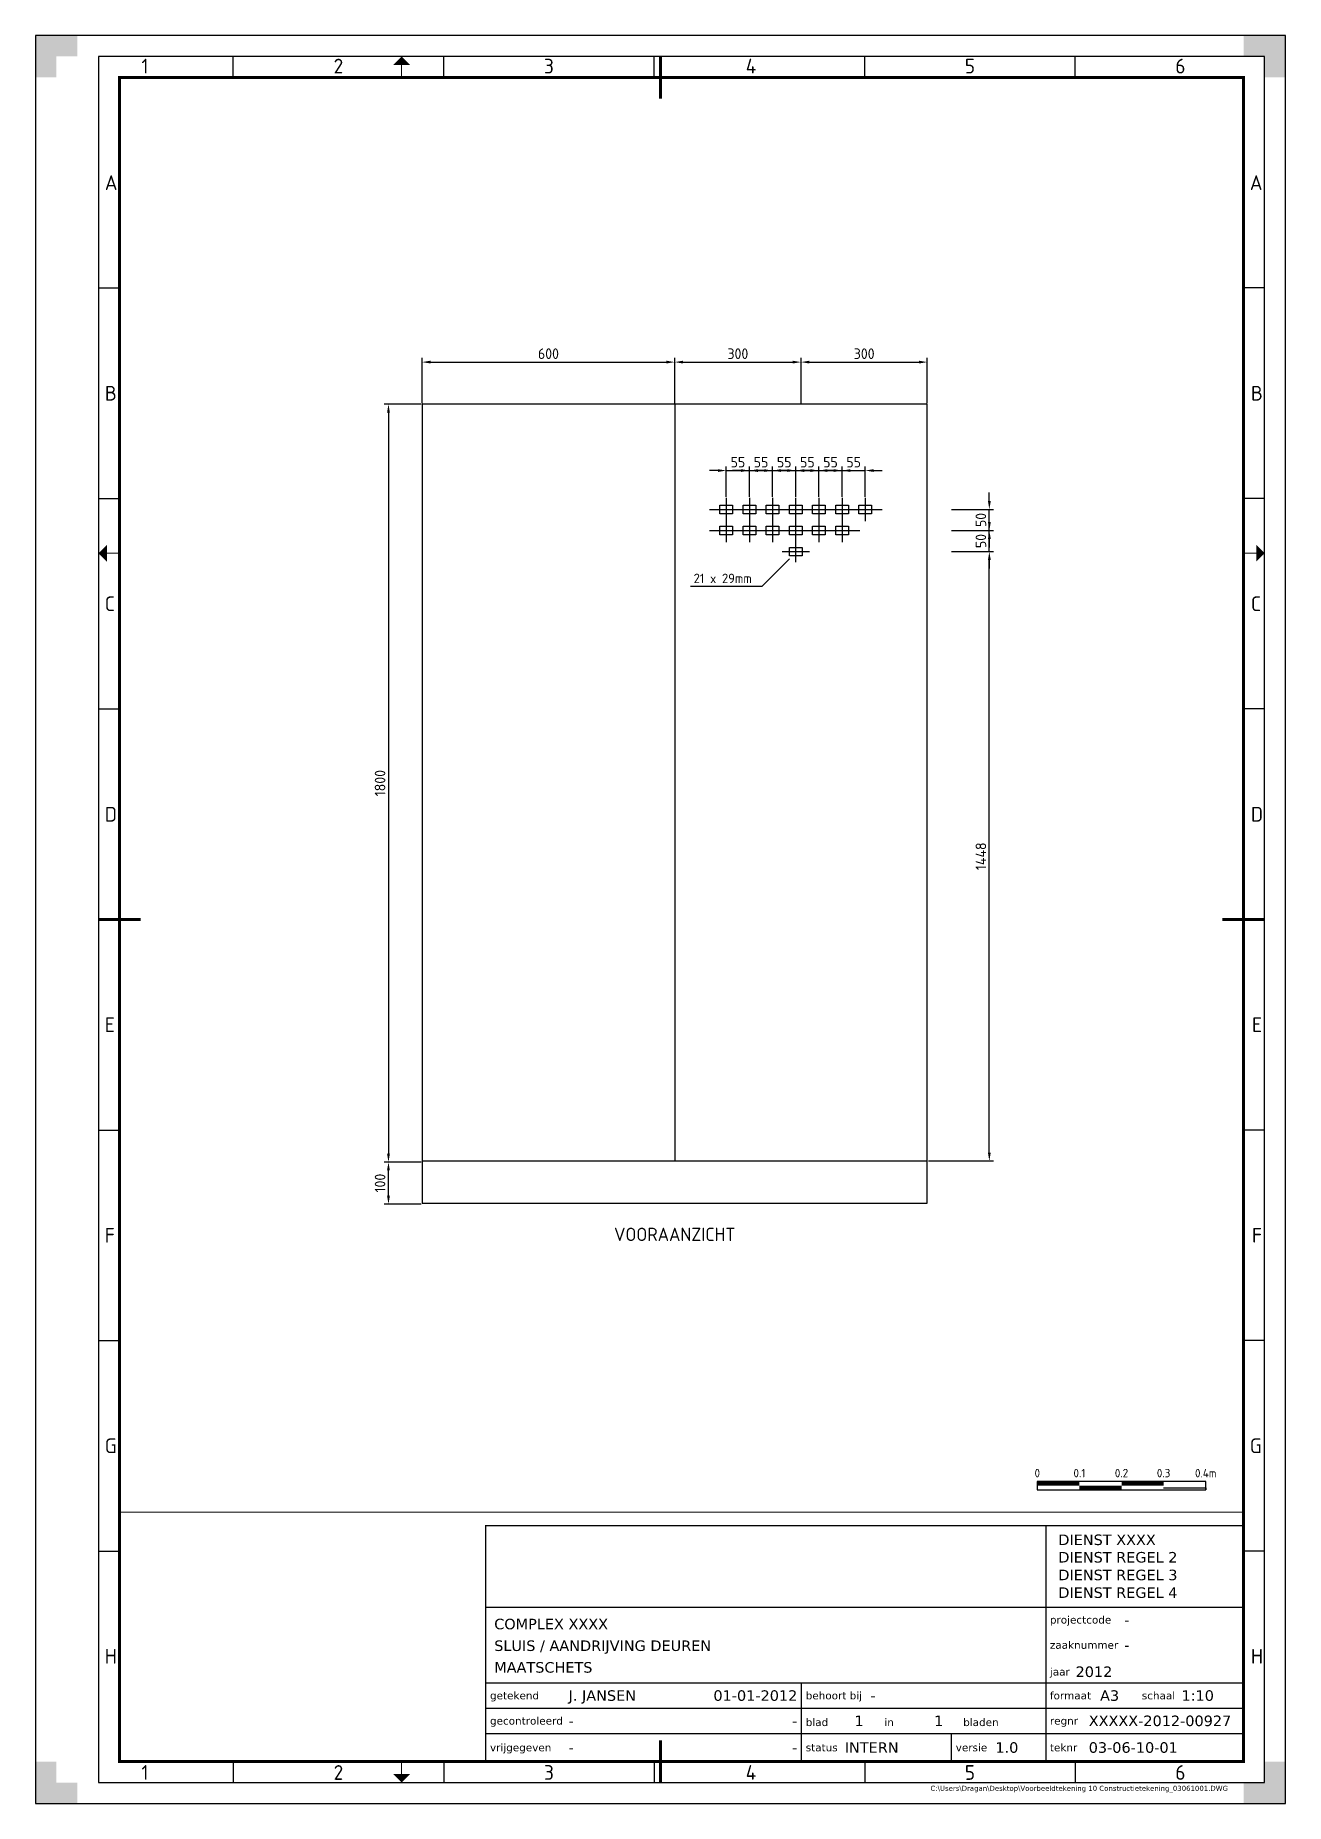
# Paper-space layout '03-06-10-01' of a CAD drawing. Header units: metres, sheet in millimetres. Extents: x 0 to 297, y 0 to 420.
# The model-space entities are those that its viewports show. They can reach past a viewport. Long polylines and large blocks are cut down to what shows.
import ezdxf
from ezdxf.enums import TextEntityAlignment as Align

# ---------------------------------------------------------------- set-up
doc = ezdxf.new("R2010")
doc.units = ezdxf.units.M
for name, color, linetype, lineweight in [('N-CO-KL-ET_SCHEMA-G', 7, 'Continuous', 25), ('N-CO-KL-ET_SCHEMA-M', 7, 'Continuous', 35), ('N-CO-KL-ET_SCHEMA-T25', 7, 'Continuous', 25), ('N-CO-KL-ET_SCHEMA-T35', 50, 'Continuous', 35), ('N-CO-KL-ET_SCHEMA_COMPONENT-G', 10, 'Continuous', 25), ('X-XX-AL-TEKENBLAD-S', 7, 'Continuous', 25), ('X-XX-AL-TEKENBLAD-T18', 7, 'Continuous', 18), ('X-XX-AL-TEKENBLAD-T25', 7, 'Continuous', 25), ('X-XX-AL-TEKENBLAD_KADER-G', 7, 'Continuous', 25), ('X-XX-AL-TEKENBLAD_KADER_AFSNIJMARKERING-G', 7, 'Continuous', 25), ('X-XX-AL-TEKENBLAD_KADER_CENTERMARKERING-G', 7, 'Continuous', 25), ('X-XX-AL-TEKENBLAD_KADER_ROOSTERVERDELING-G', 7, 'Continuous', 25), ('X-XX-AL-TEKENBLAD_KADER_ROOSTERVERDELING-T35', 7, 'Continuous', 35), ('X-XX-AL-TEKENBLAD_KADER_VOUWMERK-G', 7, 'Continuous', 18), ('X-XX-AL-TEKENBLAD_SCHAALBALK-S', 7, 'Continuous', 25), ('X-XX-AL-TEKENBLAD_TITELBLOK-G', 7, 'Continuous', 25), ('X-XX-AL-TEKENBLAD_VIEWPORT-G', 7, 'Continuous', 18)]:
    doc.layers.add(name, color=color, linetype=linetype, lineweight=lineweight)
doc.styles.add('NLCS-ISO', font='NLCS-ISO.ttf')
doc.styles.add('VERDANA', font='verdana.ttf')
doc.dimstyles.get("Standard").update_dxf_attribs({"dimscale": 10, "dimtxt": 2.5, "dimasz": 2, "dimexe": 1, "dimexo": 0.25, "dimgap": 0.75, "dimtad": 1, "dimdec": 0, "dimzin": 0, "dimtxsty": 'NLCS-ISO', "dimcen": 0, "dimdle": 1, "dimclrt": 256, "dimadec": 0, "dimazin": 0, "dimtfac": 1, "dimtdec": 0, "dimtmove": 2, "dimatfit": 3, "dimfxl": 0, "dimarcsym": 0})

# ---------------------------------------------------------------- blocks, each defined once
blk = doc.blocks.new('SAL-TEKENBLAD-A3-420×297-SO')
at = {"layer": 'X-XX-AL-TEKENBLAD_KADER_AFSNIJMARKERING-G'}
for points in [[(10, 420), (0, 420), (0, 410), (5, 410), (5, 415), (10, 415)], [(297, 410), (297, 420), (287, 420), (287, 415), (292, 415), (292, 410)], [(0, 10), (0, 0), (10, 0), (10, 5), (5, 5), (5, 10)], [(287, 0), (297, 0), (297, 10), (292, 10), (292, 5), (287, 5)]]:
    blk.add_hatch(color=256, dxfattribs=at).paths.add_polyline_path(points)
at = {"layer": 'X-XX-AL-TEKENBLAD_KADER_VOUWMERK-G'}
for points in [[(89, 413), (87, 415), (85, 413)], [(17, 299), (15, 297), (17, 295)], [(290, 295), (292, 297), (290, 299)], [(85, 7), (87, 5), (89, 7)]]:
    blk.add_hatch(color=256, dxfattribs=at).paths.add_polyline_path(points)
blk.add_lwpolyline([(0, 0), (297, 0), (297, 420), (0, 420)], close=True)
at = {"layer": 'X-XX-AL-TEKENBLAD_KADER-G'}
for p, q in [((297, 420), (0, 420)), ((0, 420), (0, 0)), ((297, 0), (297, 420)), ((0, 0), (297, 0))]:
    blk.add_line(p, q, dxfattribs=at)
at = {"layer": 'X-XX-AL-TEKENBLAD_KADER-G', "const_width": 0.7, "flags": 128}
blk.add_lwpolyline([(20, 10), (287, 10), (287, 410), (20, 410)], close=True, dxfattribs=at)
at = {"layer": 'X-XX-AL-TEKENBLAD_KADER_CENTERMARKERING-G', "const_width": 0.7, "flags": 128}
for points in [[(148.5, 415), (148.5, 405)], [(15, 210), (25, 210)], [(292, 210), (282, 210)], [(148.5, 5), (148.5, 15)]]:
    blk.add_lwpolyline(points, dxfattribs=at)
at = {"layer": 'X-XX-AL-TEKENBLAD_KADER_ROOSTERVERDELING-G'}
for p, q in [((292, 415), (15, 415)), ((15, 415), (15, 5)), ((47, 410), (47, 415)), ((97, 410), (97, 415)), ((147, 410), (147, 415)), ((197, 410), (197, 415)), ((247, 410), (247, 415)), ((292, 5), (292, 415)), ((15, 360), (20, 360)), ((292, 360), (287, 360)), ((15, 310), (20, 310)), ((292, 310), (287, 310)), ((15, 260), (20, 260)), ((292, 260), (287, 260)), ((15, 160), (20, 160)), ((292, 160), (287, 160)), ((15, 110), (20, 110)), ((292, 110), (287, 110)), ((15, 60), (20, 60)), ((292, 60), (287, 60)), ((47, 10), (47, 5)), ((97, 10), (97, 5)), ((147, 10), (147, 5)), ((197, 10), (197, 5)), ((247, 10), (247, 5)), ((15, 5), (292, 5))]:
    blk.add_line(p, q, dxfattribs=at)
at = {"layer": 'X-XX-AL-TEKENBLAD_KADER_VOUWMERK-G'}
for p, q in [((87, 410), (87, 415)), ((15, 297), (20, 297)), ((287, 297), (292, 297)), ((87, 5), (87, 10))]:
    blk.add_line(p, q, dxfattribs=at)
at = {"layer": 'X-XX-AL-TEKENBLAD_KADER_ROOSTERVERDELING-T35', "lineweight": 35, "style": 'NLCS-ISO'}
for s, p in [('1', (26.04, 409.9)), ('2', (72, 409.9)), ('3', (122, 409.9)), ('4', (170, 409.9)), ('5', (222, 409.9)), ('6', (272, 409.9)), ('1', (26.04, 4.6)), ('2', (72, 4.6)), ('3', (122, 4.6)), ('4', (170, 4.6)), ('5', (222, 4.6)), ('6', (272, 4.6))]:
    blk.add_text(s, height=3.5, dxfattribs=at).set_placement(p, align=Align.BOTTOM_CENTER)
for s, p in [('A', (16.5, 385)), ('A', (288.5, 385)), ('B', (16.5, 335)), ('B', (288.75, 335)), ('C', (16.5, 285)), ('C', (288.75, 285)), ('D', (16.5, 235)), ('D', (288.75, 235)), ('E', (16.5, 185)), ('E', (289, 185)), ('F', (16.5, 135)), ('F', (289, 135)), ('G', (16.5, 85)), ('G', (288.5, 85)), ('H', (16.5, 35)), ('H', (288.75, 35))]:
    blk.add_text(s, height=3.5, dxfattribs=at).set_placement(p, align=Align.MIDDLE_LEFT)
blk = doc.blocks.new('SAL-SCHAALBALK_M10')
at = {"const_width": 1}
for points in [[(0, 1.5), (10, 1.5)], [(10, 0.5), (20, 0.5)], [(20, 1.5), (30, 1.5)]]:
    blk.add_lwpolyline(points, dxfattribs=at)
blk.add_lwpolyline([(0, 0), (40, 0), (40, 2), (0, 2)], close=True)
blk.add_lwpolyline([(30, 0.5), (40, 0.5), (40, 0)])
at = {"style": 'NLCS-ISO'}
for s, p in [('0', (0, 3)), ('0.1', (10, 3)), ('0.2', (20, 3)), ('0.3', (30, 3)), ('0.4m', (40, 3))]:
    blk.add_text(s, height=2, dxfattribs=at).set_placement(p, align=Align.CENTER)
blk = doc.blocks.new('SAL-TITELBLOK_RWS_KLEIN')
at = {"layer": 'X-XX-AL-TEKENBLAD_TITELBLOK-G'}
for p, q in [((-47, 56), (-47, 0)), ((-180, 36.67), (0, 36.67)), ((-180, 18.67), (0, 18.67)), ((-105, 0), (-105, 18.67)), ((-180, 12.67), (-47, 12.67)), ((-47, 12.67), (0, 12.67)), ((-180, 6.67), (0, 6.67)), ((-69.37, 0), (-69.37, 6.67))]:
    blk.add_line(p, q, dxfattribs=at)
at = {"layer": 'X-XX-AL-TEKENBLAD_TITELBLOK-G', "const_width": 0.3}
blk.add_lwpolyline([(0, 0), (0, 56), (-180, 56), (-180, 0)], close=True, dxfattribs=at)
at = {"layer": 'X-XX-AL-TEKENBLAD-T18', "style": 'VERDANA'}
for s, p in [('projectcode', (-46, 33.67)), ('zaaknummer', (-46, 27.67)), ('jaar', (-46, 21.33)), ('getekend', (-179, 15.67)), ('behoort bij', (-104, 15.67)), ('formaat', (-46, 15.67)), ('schaal', (-24.17, 15.67)), ('gecontroleerd', (-179, 9.67)), ('blad                 in                     bladen', (-104, 9.33)), ('regnr', (-46, 9.67)), ('vrijgegeven', (-179, 3.33)), ('versie', (-68.37, 3.33)), ('teknr', (-46, 3.33)), ('status', (-104, 3.33))]:
    blk.add_text(s, height=1.8, dxfattribs=at).set_placement(p, align=Align.MIDDLE_LEFT)
at = {"layer": 'X-XX-AL-TEKENBLAD-T25', "insert": (-3.71, -5.76), "char_height": 1.2, "attachment_point": 3, "style": 'VERDANA'}
blk.add_mtext('C:\\\\Users\\\\Dragan\\\\Desktop\\\\Voorbeeldtekening 10 Constructietekening_03061001.DWG', dxfattribs=at)
at = {"layer": 'X-XX-AL-TEKENBLAD-T25', "style": 'VERDANA', "flags": 3}
for tag, p in [('NL_META_DOCUMENTSOORT', (-44.41, 67.4)), ('NL_META_EIGENAAR', (-44.41, 62.55))]:
    blk.add_attdef(tag, p, '', height=2.5, dxfattribs=at)
at = {"layer": 'X-XX-AL-TEKENBLAD-T25', "style": 'VERDANA'}
for tag, p in [('NL_META_DIENST1', (-44, 51.42)), ('NL_META_DIENST2', (-44, 47.27)), ('NL_META_DIENST3', (-44, 43.07)), ('NL_META_DIENST4', (-44, 38.87)), ('NL_META_PROJECTOMSCHRIJVING', (-178, 31.41)), ('NL_META_TEKENINGOMSCHRIJVING_01', (-178, 26.26)), ('NL_META_TEKENINGOMSCHRIJVING_02', (-178, 21.11))]:
    blk.add_attdef(tag, p, '', height=2.5, dxfattribs=at)
for tag, p in [('NL_META_PROJECTCODE', (-28.34, 33.67)), ('NL_META_ZAAKNUMMER', (-28.32, 27.67)), ('NL_META_JAAR', (-39.9, 21.33)), ('NL_META_OPSTELLER', (-160.34, 15.67)), ('NL_META_RELATIE', (-88.63, 15.67)), ('NL_META_FORMAAT', (-34.08, 15.67)), ('NL_META_SCHAAL', (-14.74, 15.67)), ('NL_META_CONTROLER', (-160.34, 9.67)), ('NL_META_DOCUMENTNR', (-36.78, 9.67)), ('NL_META_AUTORISATOR', (-160.34, 3.33)), ('NL_META_DOCUMENTSTATUS', (-94.73, 3.33)), ('NL_META_REVISIE', (-58.95, 3.33)), ('NL_META_ID_NUMMER', (-36.78, 3.33))]:
    blk.add_attdef(tag, text='', height=2.5, dxfattribs=at).set_placement(p, align=Align.MIDDLE_LEFT)
for tag, p in [('NL_META_TEKEN_DATUM', (-106, 15.67)), ('NL_META_CONTROLE_DATUM', (-106, 9.67)), ('NL_META_VRIJGAVE_DATUM', (-106, 3.33))]:
    blk.add_attdef(tag, text='', height=2.5, dxfattribs=at).set_placement(p, align=Align.MIDDLE_RIGHT)
for tag, p in [('NL_META_BLADNUMMER', (-91.34, 9.67)), ('NL_META_AANTAL_BLADEN', (-72.39, 9.67))]:
    blk.add_attdef(tag, text='', height=2.5, dxfattribs=at).set_placement(p, align=Align.MIDDLE_CENTER)
blk = doc.blocks.new('*D10')
at = {"layer": 'DEFPOINTS', "color": 0, "transparency": 16777216}
for p in [(1122.6, 2605.3), (522.6, 2505.3), (1122.6, 2505.3)]:
    blk.add_point(p, dxfattribs=at)
at = {"layer": 'N-CO-KL-ET_SCHEMA-M', "color": 0, "lineweight": -2, "transparency": 16777216}
for p, q in [((522.6, 2507.8), (522.6, 2615.3)), ((542.6, 2605.3), (1102.6, 2605.3)), ((1122.6, 2507.8), (1122.6, 2615.3))]:
    blk.add_line(p, q, dxfattribs=at)
at = {"layer": 'N-CO-KL-ET_SCHEMA-M', "color": 0, "transparency": 16777216}
for points in [[(542.6, 2608.7), (542.6, 2602), (522.6, 2605.3)], [(1102.6, 2608.7), (1102.6, 2602), (1122.6, 2605.3)]]:
    blk.add_solid(points, dxfattribs=at)
at = {"layer": 'N-CO-KL-ET_SCHEMA-M', "transparency": 16777216, "insert": (822.6, 2625.3), "char_height": 25, "attachment_point": 5, "style": 'NLCS-ISO'}
blk.add_mtext('600', dxfattribs=at)
blk = doc.blocks.new('*D2')
at = {"layer": 'DEFPOINTS', "color": 0, "transparency": 16777216}
for p in [(1422.6, 2605.3), (1122.6, 2505.3), (1422.6, 2505.3)]:
    blk.add_point(p, dxfattribs=at)
at = {"layer": 'N-CO-KL-ET_SCHEMA-M', "color": 0, "lineweight": -2, "transparency": 16777216}
for p, q in [((1122.6, 2507.8), (1122.6, 2615.3)), ((1142.6, 2605.3), (1402.6, 2605.3)), ((1422.6, 2507.8), (1422.6, 2615.3))]:
    blk.add_line(p, q, dxfattribs=at)
at = {"layer": 'N-CO-KL-ET_SCHEMA-M', "color": 0, "transparency": 16777216}
for points in [[(1142.6, 2608.7), (1142.6, 2602), (1122.6, 2605.3)], [(1402.6, 2608.7), (1402.6, 2602), (1422.6, 2605.3)]]:
    blk.add_solid(points, dxfattribs=at)
at = {"layer": 'N-CO-KL-ET_SCHEMA-M', "transparency": 16777216, "insert": (1272.6, 2625.3), "char_height": 25, "attachment_point": 5, "style": 'NLCS-ISO'}
blk.add_mtext('300', dxfattribs=at)
blk = doc.blocks.new('*D3')
at = {"layer": 'DEFPOINTS', "color": 0, "transparency": 16777216}
for p in [(1722.6, 2605.3), (1422.6, 2505.3), (1722.6, 2505.3)]:
    blk.add_point(p, dxfattribs=at)
at = {"layer": 'N-CO-KL-ET_SCHEMA-M', "color": 0, "lineweight": -2, "transparency": 16777216}
for p, q in [((1422.6, 2507.8), (1422.6, 2615.3)), ((1442.6, 2605.3), (1702.6, 2605.3)), ((1722.6, 2507.8), (1722.6, 2615.3))]:
    blk.add_line(p, q, dxfattribs=at)
at = {"layer": 'N-CO-KL-ET_SCHEMA-M', "color": 0, "transparency": 16777216}
for points in [[(1442.6, 2608.7), (1442.6, 2602), (1422.6, 2605.3)], [(1702.6, 2608.7), (1702.6, 2602), (1722.6, 2605.3)]]:
    blk.add_solid(points, dxfattribs=at)
at = {"layer": 'N-CO-KL-ET_SCHEMA-M', "transparency": 16777216, "insert": (1572.6, 2625.3), "char_height": 25, "attachment_point": 5, "style": 'NLCS-ISO'}
blk.add_mtext('300', dxfattribs=at)
blk = doc.blocks.new('*D4')
at = {"layer": 'DEFPOINTS', "color": 0, "transparency": 16777216}
for p in [(522.6, 2505.3), (442.6, 705.3), (522.6, 705.3)]:
    blk.add_point(p, dxfattribs=at)
at = {"layer": 'N-CO-KL-ET_SCHEMA-M', "color": 0, "lineweight": -2, "transparency": 16777216}
for p, q in [((520.1, 2505.3), (432.6, 2505.3)), ((442.6, 2485.3), (442.6, 725.3)), ((520.1, 705.3), (432.6, 705.3))]:
    blk.add_line(p, q, dxfattribs=at)
at = {"layer": 'N-CO-KL-ET_SCHEMA-M', "color": 0, "transparency": 16777216}
for points in [[(439.2, 2485.3), (445.9, 2485.3), (442.6, 2505.3)], [(439.2, 725.3), (445.9, 725.3), (442.6, 705.3)]]:
    blk.add_solid(points, dxfattribs=at)
at = {"layer": 'N-CO-KL-ET_SCHEMA-M', "transparency": 16777216, "insert": (422.6, 1605.3), "char_height": 25, "attachment_point": 5, "rotation": 90, "style": 'NLCS-ISO'}
blk.add_mtext('1800', dxfattribs=at)
blk = doc.blocks.new('*D5')
at = {"layer": 'DEFPOINTS', "color": 0, "transparency": 16777216}
for p in [(442.6, 705.3), (522.6, 705.3), (522.6, 605.3)]:
    blk.add_point(p, dxfattribs=at)
at = {"layer": 'N-CO-KL-ET_SCHEMA-M', "color": 0, "lineweight": -2, "transparency": 16777216}
for p, q in [((520.1, 705.3), (432.6, 705.3)), ((442.6, 625.3), (442.6, 685.3)), ((520.1, 605.3), (432.6, 605.3))]:
    blk.add_line(p, q, dxfattribs=at)
at = {"layer": 'N-CO-KL-ET_SCHEMA-M', "color": 0, "transparency": 16777216}
for points in [[(439.2, 685.3), (445.9, 685.3), (442.6, 705.3)], [(439.2, 625.3), (445.9, 625.3), (442.6, 605.3)]]:
    blk.add_solid(points, dxfattribs=at)
at = {"layer": 'N-CO-KL-ET_SCHEMA-M', "transparency": 16777216, "insert": (422.6, 655.3), "char_height": 25, "attachment_point": 5, "rotation": 90, "style": 'NLCS-ISO'}
blk.add_mtext('100', dxfattribs=at)
blk = doc.blocks.new('*D9')
at = {"layer": 'DEFPOINTS', "color": 0, "transparency": 16777216}
for p in [(1777.6, 2155.3), (1869.9, 2155.3), (1722.6, 707.8)]:
    blk.add_point(p, dxfattribs=at)
at = {"layer": 'N-CO-KL-ET_SCHEMA-M', "color": 0, "lineweight": -2, "transparency": 16777216}
for p, q in [((1780.1, 2155.3), (1879.9, 2155.3)), ((1869.9, 727.8), (1869.9, 2135.3)), ((1725.1, 707.8), (1879.9, 707.8))]:
    blk.add_line(p, q, dxfattribs=at)
at = {"layer": 'N-CO-KL-ET_SCHEMA-M', "color": 0, "transparency": 16777216}
for points in [[(1866.6, 2135.3), (1873.3, 2135.3), (1869.9, 2155.3)], [(1866.6, 727.8), (1873.3, 727.8), (1869.9, 707.8)]]:
    blk.add_solid(points, dxfattribs=at)
at = {"layer": 'N-CO-KL-ET_SCHEMA-M', "transparency": 16777216, "insert": (1849.9, 1431.6), "char_height": 25, "attachment_point": 5, "rotation": 90, "style": 'NLCS-ISO'}
blk.add_mtext('1448', dxfattribs=at)
blk = doc.blocks.new('*D11')
at = {"layer": 'DEFPOINTS', "color": 0, "transparency": 16777216}
for p in [(1777.6, 2205.3), (1869.9, 2205.3), (1777.6, 2155.3)]:
    blk.add_point(p, dxfattribs=at)
at = {"layer": 'N-CO-KL-ET_SCHEMA-M', "color": 0, "lineweight": -2, "transparency": 16777216}
for p, q in [((1869.9, 2225.3), (1869.9, 2245.3)), ((1780.1, 2205.3), (1879.9, 2205.3)), ((1869.9, 2155.3), (1869.9, 2205.3)), ((1780.1, 2155.3), (1879.9, 2155.3)), ((1869.9, 2135.3), (1869.9, 2115.3))]:
    blk.add_line(p, q, dxfattribs=at)
at = {"layer": 'N-CO-KL-ET_SCHEMA-M', "color": 0, "transparency": 16777216}
for points in [[(1866.6, 2225.3), (1873.3, 2225.3), (1869.9, 2205.3)], [(1866.6, 2135.3), (1873.3, 2135.3), (1869.9, 2155.3)]]:
    blk.add_solid(points, dxfattribs=at)
at = {"layer": 'N-CO-KL-ET_SCHEMA-M', "transparency": 16777216, "insert": (1849.9, 2180.3), "char_height": 25, "attachment_point": 5, "rotation": 90, "style": 'NLCS-ISO'}
blk.add_mtext('50', dxfattribs=at)
blk = doc.blocks.new('*D12')
at = {"layer": 'DEFPOINTS', "color": 0, "transparency": 16777216}
for p in [(1777.6, 2255.3), (1869.9, 2255.3), (1832.6, 2205.3)]:
    blk.add_point(p, dxfattribs=at)
at = {"layer": 'N-CO-KL-ET_SCHEMA-M', "color": 0, "lineweight": -2, "transparency": 16777216}
for p, q in [((1869.9, 2275.3), (1869.9, 2295.3)), ((1780.1, 2255.3), (1879.9, 2255.3)), ((1869.9, 2205.3), (1869.9, 2255.3)), ((1835.1, 2205.3), (1879.9, 2205.3)), ((1869.9, 2185.3), (1869.9, 2165.3))]:
    blk.add_line(p, q, dxfattribs=at)
at = {"layer": 'N-CO-KL-ET_SCHEMA-M', "color": 0, "transparency": 16777216}
for points in [[(1866.6, 2275.3), (1873.3, 2275.3), (1869.9, 2255.3)], [(1866.6, 2185.3), (1873.3, 2185.3), (1869.9, 2205.3)]]:
    blk.add_solid(points, dxfattribs=at)
at = {"layer": 'N-CO-KL-ET_SCHEMA-M', "transparency": 16777216, "insert": (1849.9, 2230.3), "char_height": 25, "attachment_point": 5, "rotation": 90, "style": 'NLCS-ISO'}
blk.add_mtext('50', dxfattribs=at)
blk = doc.blocks.new('*D13')
at = {"layer": 'DEFPOINTS', "color": 0, "transparency": 16777216}
for p in [(1300.1, 2347.7), (1245.1, 2282.8), (1300.1, 2282.8)]:
    blk.add_point(p, dxfattribs=at)
at = {"layer": 'N-CO-KL-ET_SCHEMA-M', "color": 0, "lineweight": -2, "transparency": 16777216}
for p, q in [((1245.1, 2285.3), (1245.1, 2357.7)), ((1300.1, 2285.3), (1300.1, 2357.7)), ((1225.1, 2347.7), (1205.1, 2347.7)), ((1245.1, 2347.7), (1300.1, 2347.7)), ((1320.1, 2347.7), (1340.1, 2347.7))]:
    blk.add_line(p, q, dxfattribs=at)
at = {"layer": 'N-CO-KL-ET_SCHEMA-M', "color": 0, "transparency": 16777216}
for points in [[(1225.1, 2351), (1225.1, 2344.4), (1245.1, 2347.7)], [(1320.1, 2351), (1320.1, 2344.4), (1300.1, 2347.7)]]:
    blk.add_solid(points, dxfattribs=at)
at = {"layer": 'N-CO-KL-ET_SCHEMA-M', "transparency": 16777216, "insert": (1272.6, 2367.7), "char_height": 25, "attachment_point": 5, "style": 'NLCS-ISO'}
blk.add_mtext('55', dxfattribs=at)
blk = doc.blocks.new('*D14')
at = {"layer": 'DEFPOINTS', "color": 0, "transparency": 16777216}
for p in [(1355.1, 2347.7), (1300.1, 2282.8), (1355.1, 2282.8)]:
    blk.add_point(p, dxfattribs=at)
at = {"layer": 'N-CO-KL-ET_SCHEMA-M', "color": 0, "lineweight": -2, "transparency": 16777216}
for p, q in [((1300.1, 2285.3), (1300.1, 2357.7)), ((1355.1, 2285.3), (1355.1, 2357.7)), ((1280.1, 2347.7), (1260.1, 2347.7)), ((1300.1, 2347.7), (1355.1, 2347.7)), ((1375.1, 2347.7), (1395.1, 2347.7))]:
    blk.add_line(p, q, dxfattribs=at)
at = {"layer": 'N-CO-KL-ET_SCHEMA-M', "color": 0, "transparency": 16777216}
for points in [[(1280.1, 2351), (1280.1, 2344.4), (1300.1, 2347.7)], [(1375.1, 2351), (1375.1, 2344.4), (1355.1, 2347.7)]]:
    blk.add_solid(points, dxfattribs=at)
at = {"layer": 'N-CO-KL-ET_SCHEMA-M', "transparency": 16777216, "insert": (1327.6, 2367.7), "char_height": 25, "attachment_point": 5, "style": 'NLCS-ISO'}
blk.add_mtext('55', dxfattribs=at)
blk = doc.blocks.new('*D15')
at = {"layer": 'DEFPOINTS', "color": 0, "transparency": 16777216}
for p in [(1410.1, 2347.7), (1355.1, 2282.8), (1410.1, 2282.8)]:
    blk.add_point(p, dxfattribs=at)
at = {"layer": 'N-CO-KL-ET_SCHEMA-M', "color": 0, "lineweight": -2, "transparency": 16777216}
for p, q in [((1355.1, 2285.3), (1355.1, 2357.7)), ((1410.1, 2285.3), (1410.1, 2357.7)), ((1335.1, 2347.7), (1315.1, 2347.7)), ((1355.1, 2347.7), (1410.1, 2347.7)), ((1430.1, 2347.7), (1450.1, 2347.7))]:
    blk.add_line(p, q, dxfattribs=at)
at = {"layer": 'N-CO-KL-ET_SCHEMA-M', "color": 0, "transparency": 16777216}
for points in [[(1335.1, 2351), (1335.1, 2344.4), (1355.1, 2347.7)], [(1430.1, 2351), (1430.1, 2344.4), (1410.1, 2347.7)]]:
    blk.add_solid(points, dxfattribs=at)
at = {"layer": 'N-CO-KL-ET_SCHEMA-M', "transparency": 16777216, "insert": (1382.6, 2367.7), "char_height": 25, "attachment_point": 5, "style": 'NLCS-ISO'}
blk.add_mtext('55', dxfattribs=at)
blk = doc.blocks.new('*D16')
at = {"layer": 'DEFPOINTS', "color": 0, "transparency": 16777216}
for p in [(1465.1, 2347.7), (1410.1, 2282.8), (1465.1, 2282.8)]:
    blk.add_point(p, dxfattribs=at)
at = {"layer": 'N-CO-KL-ET_SCHEMA-M', "color": 0, "lineweight": -2, "transparency": 16777216}
for p, q in [((1410.1, 2285.3), (1410.1, 2357.7)), ((1465.1, 2285.3), (1465.1, 2357.7)), ((1390.1, 2347.7), (1370.1, 2347.7)), ((1410.1, 2347.7), (1465.1, 2347.7)), ((1485.1, 2347.7), (1505.1, 2347.7))]:
    blk.add_line(p, q, dxfattribs=at)
at = {"layer": 'N-CO-KL-ET_SCHEMA-M', "color": 0, "transparency": 16777216}
for points in [[(1390.1, 2351), (1390.1, 2344.4), (1410.1, 2347.7)], [(1485.1, 2351), (1485.1, 2344.4), (1465.1, 2347.7)]]:
    blk.add_solid(points, dxfattribs=at)
at = {"layer": 'N-CO-KL-ET_SCHEMA-M', "transparency": 16777216, "insert": (1437.6, 2367.7), "char_height": 25, "attachment_point": 5, "style": 'NLCS-ISO'}
blk.add_mtext('55', dxfattribs=at)
blk = doc.blocks.new('*D17')
at = {"layer": 'DEFPOINTS', "color": 0, "transparency": 16777216}
for p in [(1520.1, 2347.7), (1465.1, 2282.8), (1520.1, 2282.8)]:
    blk.add_point(p, dxfattribs=at)
at = {"layer": 'N-CO-KL-ET_SCHEMA-M', "color": 0, "lineweight": -2, "transparency": 16777216}
for p, q in [((1465.1, 2285.3), (1465.1, 2357.7)), ((1520.1, 2285.3), (1520.1, 2357.7)), ((1445.1, 2347.7), (1425.1, 2347.7)), ((1465.1, 2347.7), (1520.1, 2347.7)), ((1540.1, 2347.7), (1560.1, 2347.7))]:
    blk.add_line(p, q, dxfattribs=at)
at = {"layer": 'N-CO-KL-ET_SCHEMA-M', "color": 0, "transparency": 16777216}
for points in [[(1445.1, 2351), (1445.1, 2344.4), (1465.1, 2347.7)], [(1540.1, 2351), (1540.1, 2344.4), (1520.1, 2347.7)]]:
    blk.add_solid(points, dxfattribs=at)
at = {"layer": 'N-CO-KL-ET_SCHEMA-M', "transparency": 16777216, "insert": (1492.6, 2367.7), "char_height": 25, "attachment_point": 5, "style": 'NLCS-ISO'}
blk.add_mtext('55', dxfattribs=at)
blk = doc.blocks.new('*D18')
at = {"layer": 'DEFPOINTS', "color": 0, "transparency": 16777216}
for p in [(1575.1, 2347.7), (1520.1, 2282.8), (1575.1, 2282.8)]:
    blk.add_point(p, dxfattribs=at)
at = {"layer": 'N-CO-KL-ET_SCHEMA-M', "color": 0, "lineweight": -2, "transparency": 16777216}
for p, q in [((1520.1, 2285.3), (1520.1, 2357.7)), ((1575.1, 2285.3), (1575.1, 2357.7)), ((1500.1, 2347.7), (1480.1, 2347.7)), ((1520.1, 2347.7), (1575.1, 2347.7)), ((1595.1, 2347.7), (1615.1, 2347.7))]:
    blk.add_line(p, q, dxfattribs=at)
at = {"layer": 'N-CO-KL-ET_SCHEMA-M', "color": 0, "transparency": 16777216}
for points in [[(1500.1, 2351), (1500.1, 2344.4), (1520.1, 2347.7)], [(1595.1, 2351), (1595.1, 2344.4), (1575.1, 2347.7)]]:
    blk.add_solid(points, dxfattribs=at)
at = {"layer": 'N-CO-KL-ET_SCHEMA-M', "transparency": 16777216, "insert": (1547.6, 2367.7), "char_height": 25, "attachment_point": 5, "style": 'NLCS-ISO'}
blk.add_mtext('55', dxfattribs=at)

msp = doc.modelspace()

# ---------------------------------------------------------------- linework, layer by layer
at = {"layer": 'N-CO-KL-ET_SCHEMA-G'}
for p, q in [((1330.1, 2072.8), (1395.1, 2137.8)), ((1160.1, 2072.8), (1330.1, 2072.8))]:
    msp.add_line(p, q, dxfattribs=at)
at = {"layer": 'N-CO-KL-ET_SCHEMA_COMPONENT-G'}
for p, q in [((1722.6, 2505.3), (522.6, 2505.3)), ((522.6, 2505.3), (522.6, 607.8)), ((1122.6, 2505.3), (1122.6, 707.8)), ((1722.6, 607.8), (1722.6, 2505.3)), ((1245.1, 2282.8), (1245.1, 2227.8)), ((1300.1, 2282.8), (1300.1, 2177.8)), ((1355.1, 2282.8), (1355.1, 2177.8)), ((1410.1, 2130.3), (1410.1, 2282.8)), ((1465.1, 2282.8), (1465.1, 2177.8)), ((1520.1, 2282.8), (1520.1, 2227.8)), ((1575.1, 2282.8), (1575.1, 2227.8)), ((1205.1, 2255.3), (1615.1, 2255.3)), ((1230.1, 2265.3), (1260.1, 2265.3)), ((1230.1, 2245.3), (1230.1, 2265.3)), ((1260.1, 2245.3), (1230.1, 2245.3)), ((1245.1, 2232.8), (1245.1, 2177.8)), ((1260.1, 2265.3), (1260.1, 2245.3)), ((1285.1, 2245.3), (1285.1, 2265.3)), ((1285.1, 2265.3), (1315.1, 2265.3)), ((1315.1, 2245.3), (1285.1, 2245.3)), ((1315.1, 2265.3), (1315.1, 2245.3)), ((1340.1, 2245.3), (1340.1, 2265.3)), ((1340.1, 2265.3), (1370.1, 2265.3)), ((1370.1, 2245.3), (1340.1, 2245.3)), ((1370.1, 2265.3), (1370.1, 2245.3)), ((1395.1, 2265.3), (1425.1, 2265.3)), ((1395.1, 2245.3), (1395.1, 2265.3)), ((1425.1, 2245.3), (1395.1, 2245.3)), ((1425.1, 2265.3), (1425.1, 2245.3)), ((1450.1, 2265.3), (1480.1, 2265.3)), ((1450.1, 2245.3), (1450.1, 2265.3)), ((1480.1, 2245.3), (1450.1, 2245.3)), ((1480.1, 2265.3), (1480.1, 2245.3)), ((1505.1, 2245.3), (1505.1, 2265.3)), ((1505.1, 2265.3), (1535.1, 2265.3)), ((1535.1, 2245.3), (1505.1, 2245.3)), ((1520.1, 2232.8), (1520.1, 2177.8)), ((1535.1, 2265.3), (1535.1, 2245.3)), ((1560.1, 2265.3), (1590.1, 2265.3)), ((1560.1, 2245.3), (1560.1, 2265.3)), ((1590.1, 2245.3), (1560.1, 2245.3)), ((1590.1, 2265.3), (1590.1, 2245.3)), ((1205.1, 2205.3), (1562.6, 2205.3)), ((1230.1, 2215.3), (1260.1, 2215.3)), ((1230.1, 2195.3), (1230.1, 2215.3)), ((1260.1, 2195.3), (1230.1, 2195.3)), ((1260.1, 2215.3), (1260.1, 2195.3)), ((1285.1, 2215.3), (1315.1, 2215.3)), ((1285.1, 2195.3), (1285.1, 2215.3)), ((1315.1, 2195.3), (1285.1, 2195.3)), ((1315.1, 2215.3), (1315.1, 2195.3)), ((1340.1, 2215.3), (1370.1, 2215.3)), ((1340.1, 2195.3), (1340.1, 2215.3)), ((1370.1, 2195.3), (1340.1, 2195.3)), ((1370.1, 2215.3), (1370.1, 2195.3)), ((1395.1, 2195.3), (1395.1, 2215.3)), ((1395.1, 2215.3), (1425.1, 2215.3)), ((1425.1, 2195.3), (1395.1, 2195.3)), ((1425.1, 2215.3), (1425.1, 2195.3)), ((1450.1, 2195.3), (1450.1, 2215.3)), ((1450.1, 2215.3), (1480.1, 2215.3)), ((1480.1, 2195.3), (1450.1, 2195.3)), ((1480.1, 2215.3), (1480.1, 2195.3)), ((1505.1, 2195.3), (1505.1, 2215.3)), ((1505.1, 2215.3), (1535.1, 2215.3)), ((1535.1, 2195.3), (1505.1, 2195.3)), ((1535.1, 2215.3), (1535.1, 2195.3)), ((1377.6, 2155.3), (1442.6, 2155.3)), ((1395.1, 2145.3), (1395.1, 2165.3)), ((1395.1, 2165.3), (1425.1, 2165.3)), ((1425.1, 2145.3), (1395.1, 2145.3)), ((1425.1, 2165.3), (1425.1, 2145.3)), ((522.6, 707.8), (1722.6, 707.8)), ((522.6, 607.8), (1722.6, 607.8))]:
    msp.add_line(p, q, dxfattribs=at)

# ---------------------------------------------------------------- texts
at = {"layer": 'N-CO-KL-ET_SCHEMA-T25', "style": 'NLCS-ISO'}
msp.add_text('21 x 29mm', height=22.5, dxfattribs=at).set_placement((1167.6, 2080.3))
at = {"layer": 'N-CO-KL-ET_SCHEMA-T35', "style": 'NLCS-ISO'}
msp.add_text('VOORAANZICHT', height=31.5, dxfattribs=at).set_placement((1122.6, 517.8), align=Align.CENTER)

# ---------------------------------------------------------------- dimensions: what is measured, and where the dimension line sits
at = {"layer": 'N-CO-KL-ET_SCHEMA-M'}
for base, p1, p2, text, picture, middle in [((1122.6, 2605.3), (522.6, 2505.3), (1122.6, 2505.3), '600', '*D10', (822.6, 2625.3)), ((1422.6, 2605.3), (1122.6, 2505.3), (1422.6, 2505.3), '300', '*D2', (1272.6, 2625.3)), ((1722.6, 2605.3), (1422.6, 2505.3), (1722.6, 2505.3), '300', '*D3', (1572.6, 2625.3))]:
    dim = msp.add_linear_dim(base=base, p1=p1, p2=p2, text=text, dimstyle='Standard', dxfattribs=at)
    dim.commit()
    dim.dimension.update_dxf_attribs({"geometry": picture, "text_midpoint": middle})
for p1, text, picture, middle in [((522.6, 2505.3), '1800', '*D4', (422.6, 1605.3)), ((522.6, 605.3), '100', '*D5', (422.6, 655.3))]:
    dim = msp.add_linear_dim(base=(442.6, 705.3), p1=p1, p2=(522.6, 705.3), angle=90, text=text, dimstyle='Standard', dxfattribs=at)
    dim.commit()
    dim.dimension.update_dxf_attribs({"geometry": picture, "text_midpoint": middle})
for base, p1, p2, picture, middle in [((1300.1, 2347.7), (1245.1, 2282.8), (1300.1, 2282.8), '*D13', (1272.6, 2367.7)), ((1355.1, 2347.7), (1300.1, 2282.8), (1355.1, 2282.8), '*D14', (1327.6, 2367.7)), ((1410.1, 2347.7), (1355.1, 2282.8), (1410.1, 2282.8), '*D15', (1382.6, 2367.7)), ((1465.1, 2347.7), (1410.1, 2282.8), (1465.1, 2282.8), '*D16', (1437.6, 2367.7)), ((1520.1, 2347.7), (1465.1, 2282.8), (1520.1, 2282.8), '*D17', (1492.6, 2367.7)), ((1575.1, 2347.7), (1520.1, 2282.8), (1575.1, 2282.8), '*D18', (1547.6, 2367.7))]:
    dim = msp.add_linear_dim(base=base, p1=p1, p2=p2, dimstyle='Standard', dxfattribs=at)
    dim.commit()
    dim.dimension.update_dxf_attribs({"geometry": picture, "text_midpoint": middle})
for base, p1, p2, picture, middle in [((1869.9, 2255.3), (1832.6, 2205.3), (1777.6, 2255.3), '*D12', (1849.9, 2230.3)), ((1869.9, 2205.3), (1777.6, 2155.3), (1777.6, 2205.3), '*D11', (1849.9, 2180.3)), ((1869.9367462, 2155.3261752), (1722.5755615, 707.8261752), (1777.5844993, 2155.3261752), '*D9', (1849.9367462, 1431.5761752))]:
    dim = msp.add_linear_dim(base=base, p1=p1, p2=p2, angle=90, dimstyle='Standard', dxfattribs=at)
    dim.commit()
    dim.dimension.update_dxf_attribs({"geometry": picture, "text_midpoint": middle})

psp = doc.layouts.new('03-06-10-01')

# ---------------------------------------------------------------- linework, layer by layer
at = {"layer": 'X-XX-AL-TEKENBLAD_VIEWPORT-G'}
psp.add_lwpolyline([(20, 110), (20, 410), (287, 410), (287, 69.25), (20, 69.25)], close=True, dxfattribs=at)

# ---------------------------------------------------------------- block references
at = {"layer": 'X-XX-AL-TEKENBLAD-S'}
psp.add_blockref('SAL-TEKENBLAD-A3-420×297-SO', (0, 0), dxfattribs=at)
at = {"layer": 'X-XX-AL-TEKENBLAD_SCHAALBALK-S'}
psp.add_blockref('SAL-SCHAALBALK_M10', (238.01, 74.51), dxfattribs=at)
at = {"layer": 'X-XX-AL-TEKENBLAD_VIEWPORT-G'}
psp.add_blockref('SAL-TITELBLOK_RWS_KLEIN', (287, 10), dxfattribs=at).add_auto_attribs({'NL_META_DOCUMENTNR': 'XXXXX-2012-00927', 'NL_META_ID_NUMMER': '03-06-10-01', 'NL_META_PROJECTOMSCHRIJVING': 'COMPLEX XXXX', 'NL_META_TEKENINGOMSCHRIJVING_01': 'SLUIS / AANDRIJVING DEUREN', 'NL_META_TEKENINGOMSCHRIJVING_02': 'MAATSCHETS', 'NL_META_PROJECTCODE': '-', 'NL_META_ZAAKNUMMER': '-', 'NL_META_JAAR': '2012', 'NL_META_RELATIE': '-', 'NL_META_DIENST1': 'DIENST XXXX', 'NL_META_DIENST2': 'DIENST REGEL 2', 'NL_META_DIENST3': 'DIENST REGEL 3', 'NL_META_DIENST4': 'DIENST REGEL 4', 'NL_META_DOCUMENTSTATUS': 'INTERN', 'NL_META_REVISIE': '1.0', 'NL_META_BLADNUMMER': '1', 'NL_META_AANTAL_BLADEN': '1', 'NL_META_FORMAAT': 'A3', 'NL_META_SCHAAL': '1:10', 'NL_META_OPSTELLER': 'J. JANSEN', 'NL_META_TEKEN_DATUM': '01-01-2012', 'NL_META_CONTROLER': '-', 'NL_META_CONTROLE_DATUM': '-', 'NL_META_AUTORISATOR': '-', 'NL_META_VRIJGAVE_DATUM': '-'})

# ---------------------------------------------------------------- viewports
vp = psp.add_viewport(center=(153.5, 239.63), size=(267, 340.748), view_center_point=(1138.78, 1577.7), view_height=3407.483, dxfattribs=at)
vp.dxf.flags = 0x10000  # cut along an outline
vp.dxf.clipping_boundary_handle = psp.add_lwpolyline([(20, 110), (20, 410), (287, 410), (287, 69.25), (20, 69.25)], format="xyb", close=True, dxfattribs={"invisible": 1}).dxf.handle

doc.saveas('drawing.dxf')
